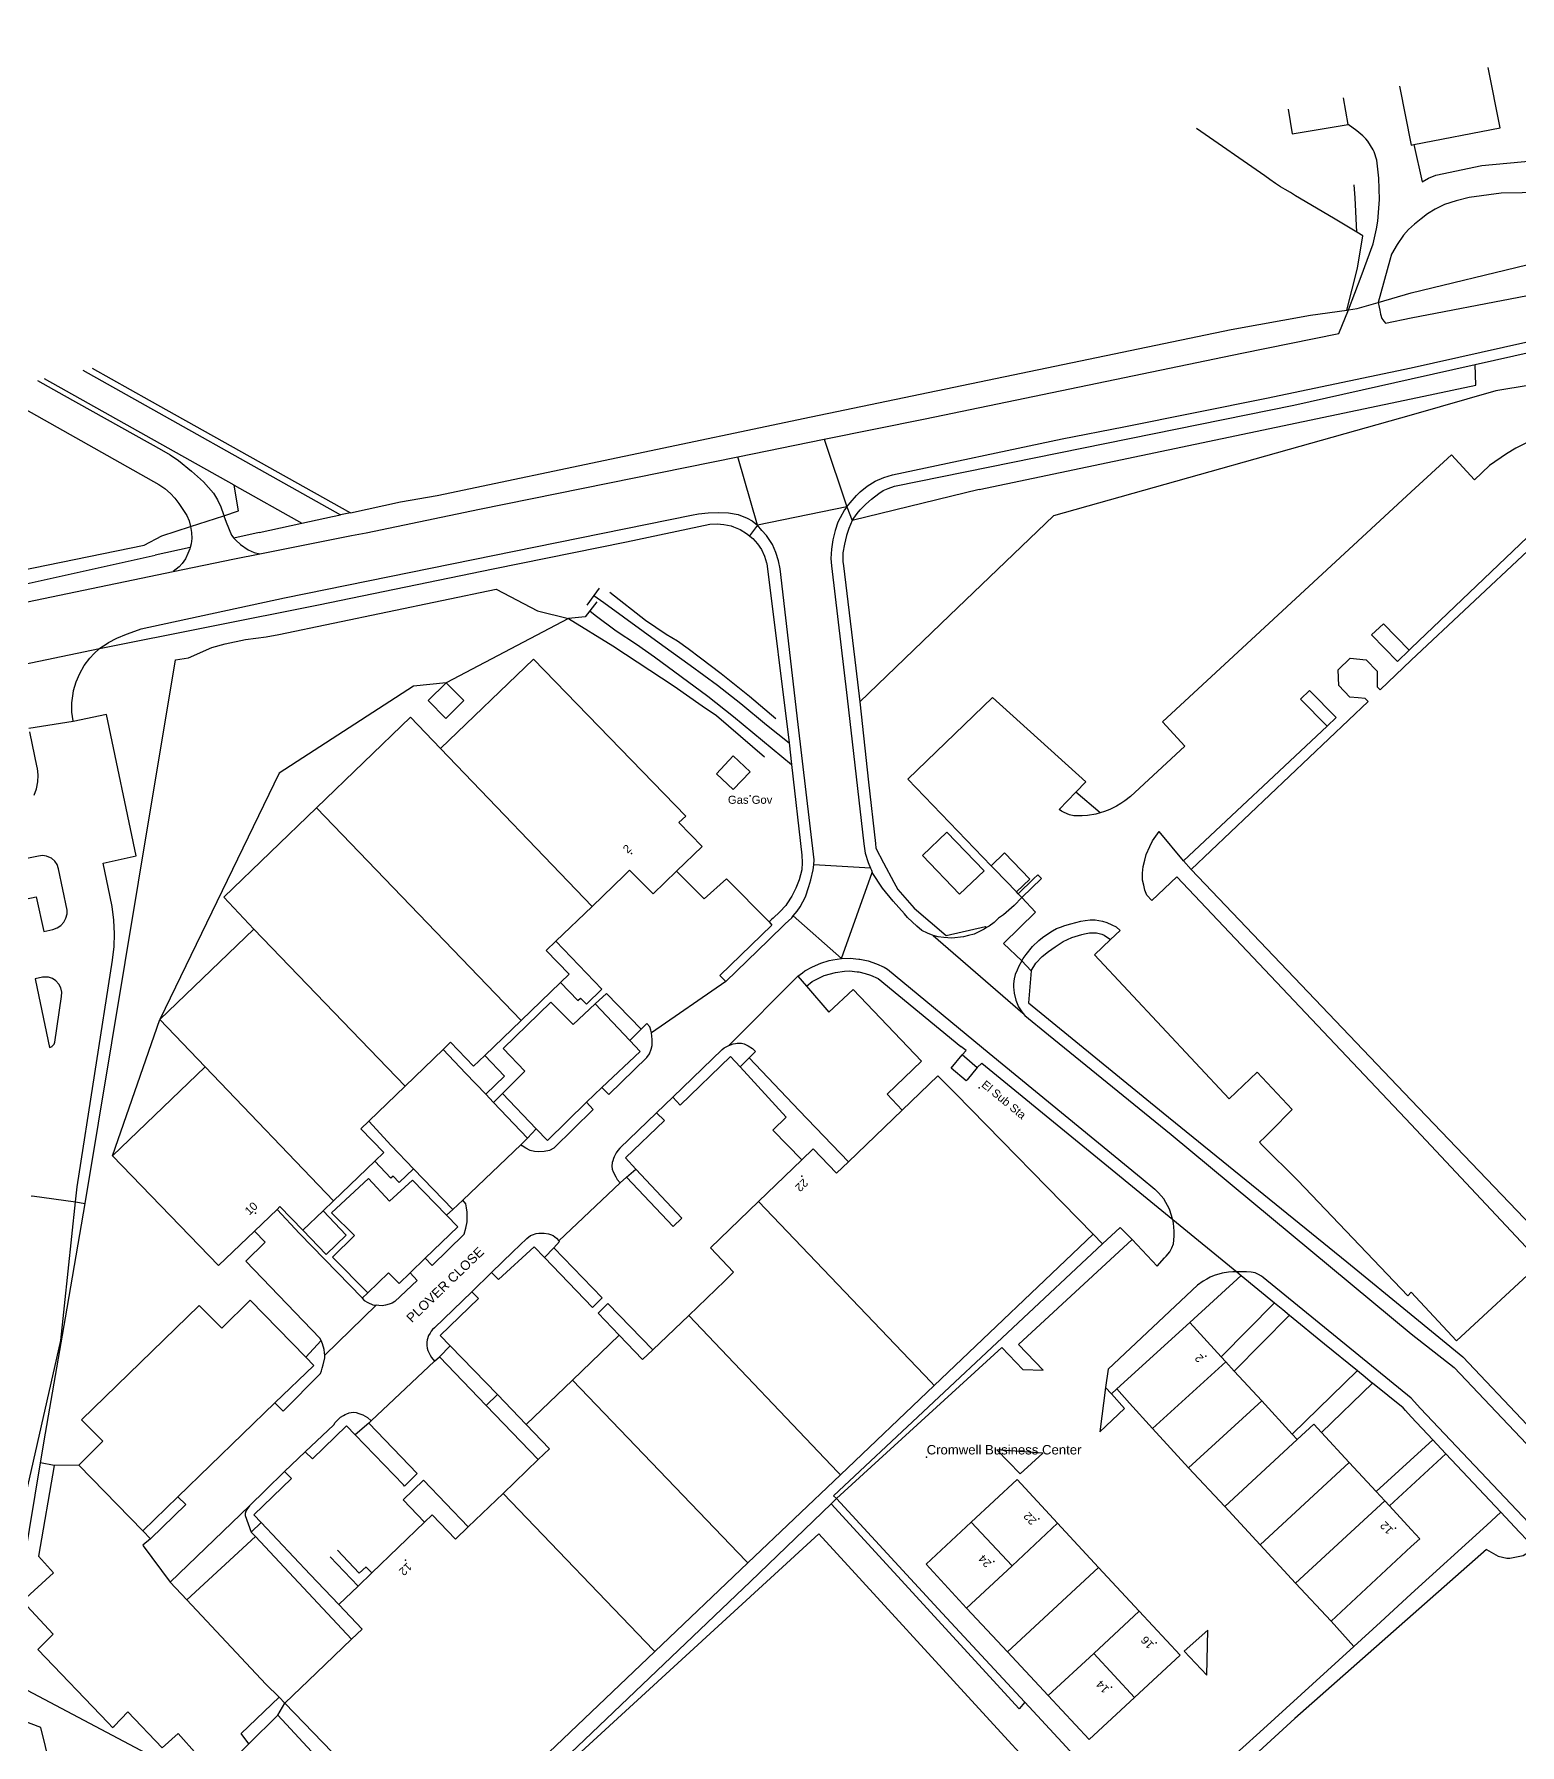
# Model space of a CAD drawing. Header units: millimetres. Extents: x 111502 to 977541, y 8702 to 1044108.
# Drawn here: x 975026.1 to 975233.3, y 478644.9 to 478883.6 of the extents above; entities that cross this region are included whole.
import ezdxf
from ezdxf.enums import TextEntityAlignment as Align

# ---------------------------------------------------------------- set-up
doc = ezdxf.new("R2010")
doc.units = ezdxf.units.MM
doc.header["$LTSCALE"] = 0.25
doc.layers.add('X HVSS Site Background', color=8, linetype='Continuous')
doc.styles.add('85C29BD3-77E0-4928-B775-6F', font='arial.ttf', dxfattribs={"height": 0.2})

# ---------------------------------------------------------------- blocks, each defined once
blk = doc.blocks.new('OS MAP')
at = {"layer": 'X HVSS Site Background'}
for points in [[(489032.87, 243424.98), (489033.45, 243421.7), (489032.11, 243413.67), (489028.61, 243408.92), (489025.74, 243406.12), (489022.12, 243404.07), (489018.39, 243402.91), (489012.55, 243402.82), (489008.09, 243402.2), (489006.25, 243401.73), (489004.63, 243401.2), (489003.33, 243400.58), (489002.27, 243399.91), (489001.36, 243399.24), (489000.44, 243398.49), (488999.63, 243397.73), (488998.91, 243396.92), (488998.03, 243395.63), (488997.25, 243394.3), (488997, 243393.45), (488995.38, 243387.56)], [(489000.34, 243409.57), (489012.4, 243411.9), (489010.71, 243420.34)], [(488998.34, 243417.75), (489000, 243409.5), (489000.34, 243409.57)], [(488982.83, 243414.5), (488983.4, 243411.1), (488991.2, 243412.4)], [(488991.2, 243412.4), (488990.56, 243416.12)], [(488991.22, 243386.52), (488992.99, 243391.18), (488994.68, 243395.73), (488995.16, 243397.8), (488995.33, 243398.87), (488995.58, 243401.9), (488995.48, 243404.9), (488995.18, 243407.42), (488994.81, 243408.58), (488994.68, 243408.84), (488993.92, 243410.07), (488993.67, 243410.38), (488993.24, 243410.82), (488992.42, 243411.51), (488991.2, 243412.4)], [(488992.41, 243397.35), (488989.15, 243399.3), (488983.85, 243402.45), (488983.15, 243402.9), (488982.4, 243403.3), (488981.75, 243403.7), (488981.05, 243404.15), (488980.25, 243404.7), (488979.55, 243405.2), (488970.01, 243411.82)], [(489000.34, 243409.57), (489001.5, 243404.4), (489002.4, 243404.9), (489003.4, 243405.3), (489009.85, 243406.67), (489013.34, 243406.99), (489015.83, 243407.22), (489021.41, 243408.15)], [(488992.41, 243397.35), (488992.15, 243402.17), (488992.01, 243403.97)], [(488991.01, 243386.49), (488992.5, 243392.35), (488993.25, 243396.85), (488992.41, 243397.35)], [(488995.38, 243387.56), (489000, 243388.9), (489016.1, 243392.8), (489038.53, 243397.67)], [(488995.38, 243387.56), (488995.5, 243386.9), (488995.6, 243386.45), (488995.7, 243385.9), (488995.9, 243385.3), (488996.15, 243384.95), (488996.4, 243384.65), (489000, 243385.4), (489030.04, 243391.19), (489065.07, 243397.58)], [(488921.24, 243359.02), (488921.7, 243359.6), (488922.6, 243360.6), (488923.1, 243361.1), (488924.1, 243361.9), (488925.2, 243362.6), (488926.4, 243363.1), (488927.6, 243363.5), (488951.3, 243368.5), (488959.9, 243370.2), (488979.8, 243374.2), (489000, 243378.4), (489029.3, 243385)], [(488852, 243358.2), (488858.95, 243359.7), (488864.1, 243360.6), (488916.25, 243371.6), (488974.85, 243383.75), (488985.95, 243385.75), (488991.01, 243386.49)], [(488918.1, 243368.45), (488932.15, 243371.3), (488976.35, 243380.45), (488989.9, 243383.2), (488991.22, 243386.52)], [(488991.01, 243386.49), (488991.22, 243386.52)], [(488991.22, 243386.52), (488992.45, 243386.7), (488995.38, 243387.56)], [(489008.92, 243378.89), (489028.2, 243383.2), (489060.2, 243387.2), (489065, 243387.6), (489065.8, 243387.6), (489066.2, 243387.4)], [(489078.87, 243351.77), (489050.4, 243381.6), (489011.8, 243375.2), (489000, 243371.8), (488950.1, 243357.75), (488935.55, 243343.85), (488923.05, 243331.8)], [(488922, 243357.1), (488922.7, 243358.1), (488923.1, 243358.6), (488923.9, 243359.4), (488924.7, 243360.1), (488925.7, 243360.9), (488926.3, 243361.3), (488927, 243361.6), (488927.9, 243361.9), (488983.6, 243373.2), (489000, 243376.9), (489008.92, 243378.89)], [(489009, 243376), (489008.92, 243378.89)], [(488808.31, 243376.67), (488812.06, 243374.54), (488825.61, 243366.98), (488826.82, 243366.27), (488827.99, 243365.48), (488829.83, 243363.99), (488831.47, 243362.49), (488832.88, 243360.93), (488833.44, 243360.02), (488833.88, 243359.04), (488834.26, 243357.96), (488834.33, 243357.78)], [(488835.74, 243362.04), (488809.3, 243376.89)], [(488814.67, 243378.1), (488850.6, 243357.9)], [(488815.95, 243378.38), (488823.9, 243373.9), (488852, 243358.2)], [(488801.94, 243375.25), (488825.24, 243362.13), (488826.09, 243361.57), (488826.87, 243360.89), (488827.47, 243360.22), (488828.02, 243359.5), (488829.16, 243357.79), (488829.47, 243357.05), (488829.68, 243356.28), (488829.68, 243356.27)], [(488939.7, 243361.45), (489000, 243374.1), (489009, 243376)], [(489017, 243368.4), (489014.6, 243367.2), (489013.3, 243366.4), (489010.9, 243364.8), (489008.8, 243362.8), (489005.6, 243366.3), (489000, 243361.1), (488965.3, 243329), (488968.4, 243325.6), (488960.8, 243318.6), (488960.05, 243318), (488959.45, 243317.6), (488958.85, 243317.25), (488957.95, 243316.8), (488957.2, 243316.5), (488956.6, 243316.3)], [(488906.02, 243366), (488918.1, 243368.45)], [(488918.1, 243368.45), (488921.24, 243359.02)], [(488839.33, 243352.45), (488852.15, 243355), (488854.2, 243355.4), (488870, 243358.7), (488906.02, 243366)], [(488908.8, 243356.45), (488906.02, 243366)], [(488834.33, 243357.78), (488836.39, 243358.45), (488835.74, 243362.04)], [(488835.74, 243362.04), (488845.21, 243356.72)], [(488999.7, 243339.01), (489000, 243339.3), (489016.2, 243354.8), (489023.5, 243361.3), (489024.38, 243362.08), (489035.07, 243350.64)], [(488939.7, 243361.45), (488922, 243357.1)], [(488969.3, 243308.4), (488993.97, 243331.87), (488993.57, 243332.29), (488992.58, 243332.38), (488991.44, 243332.47), (488989.91, 243334.08), (488989.78, 243336.28), (488991.46, 243337.88), (488993.72, 243337.69), (488995.23, 243336.1), (488995.24, 243334.78), (488995.24, 243333.9), (488995.66, 243333.47), (489000, 243337.6), (489024.4, 243360.5), (489032.31, 243352.11), (489037.07, 243347.05)], [(488816.98, 243339.23), (488817.17, 243339.39), (488817.9, 243339.87), (488818.24, 243340.1), (488819.38, 243340.67), (488820.73, 243341.24), (488821.89, 243341.66), (488822.79, 243342.01), (488842.8, 243346.3), (488877.8, 243353.45), (488899.55, 243357.85), (488900.55, 243358.05), (488901.9, 243358.2), (488903.3, 243358.25), (488904.75, 243358.2), (488906.1, 243357.95), (488907.35, 243357.45), (488908.05, 243357.05), (488908.8, 243356.45)], [(488829.68, 243356.27), (488834.33, 243357.78)], [(488834.33, 243357.78), (488834.65, 243356.89), (488835.4, 243355.07), (488835.73, 243354.66)], [(488845.21, 243356.72), (488849.5, 243357.65), (488850.6, 243357.9)], [(488852, 243358.2), (488850.6, 243357.9)], [(488921.24, 243359.02), (488908.8, 243356.45)], [(488921.24, 243359.02), (488920.9, 243358.6), (488920.3, 243357.5), (488920, 243356.9), (488919.6, 243355.7), (488919.3, 243354.4), (488919.1, 243353.1), (488919, 243351.8), (488919.1, 243350.8), (488921.3, 243332.3), (488923.6, 243312), (488923.8, 243310.7), (488924.2, 243309.4), (488924.56, 243308.61)], [(488921.24, 243359.02), (488922, 243357.1)], [(488772.43, 243346.77), (488775.03, 243343.82), (488823.19, 243353.66), (488825.66, 243354.96), (488829.68, 243356.27)], [(488816.98, 243339.23), (488847.55, 243345.35), (488871.9, 243350.35), (488890.5, 243354.15), (488902.15, 243356.6), (488903.15, 243356.65), (488904.1, 243356.55), (488905.1, 243356.35), (488905.45, 243356.25), (488906.35, 243355.85), (488907.25, 243355.3), (488907.65, 243354.98)], [(488829.68, 243356.27), (488829.83, 243355.45), (488829.86, 243354.61), (488829.76, 243353.88), (488829.61, 243353.33)], [(488839.27, 243355.43), (488835.73, 243354.66)], [(488839.27, 243355.43), (488845.21, 243356.72)], [(488908.8, 243356.45), (488907.65, 243354.98)], [(488907.65, 243354.98), (488907.95, 243354.75), (488908.15, 243354.6), (488908.8, 243353.85), (488909.35, 243353.05), (488909.75, 243352.15), (488910.05, 243351.2), (488910.1, 243351.1), (488913.19, 243326.06)], [(488916.63, 243309.05), (488916.7, 243309.75), (488914.45, 243328.65), (488911.95, 243350.35), (488911.7, 243351.5), (488911.35, 243352.65), (488910.85, 243353.75), (488910.2, 243354.75), (488910.05, 243355), (488909.4, 243355.7), (488908.8, 243356.45)], [(488922, 243357.1), (488921.5, 243356), (488921.2, 243355), (488920.9, 243353.8), (488920.7, 243352.6), (488920.7, 243351.4), (488920.8, 243350.8), (488922.5, 243336.5), (488923.05, 243331.8)], [(488829.61, 243353.33), (488824.73, 243352.27)], [(488829.61, 243353.33), (488829.57, 243353.17), (488829.31, 243352.49), (488828.97, 243351.77), (488828.53, 243351.11), (488828.09, 243350.63), (488827.24, 243349.98)], [(488827.24, 243349.98), (488835.8, 243351.75), (488839.33, 243352.45)], [(488835.73, 243354.66), (488835.98, 243354.36), (488836.67, 243353.75), (488837.72, 243353.02), (488838.55, 243352.67), (488839.33, 243352.45)], [(488773.7, 243341.35), (488794.6, 243345.6), (488800, 243346.8), (488824.73, 243352.27)], [(488777.4, 243339.7), (488795.5, 243343.4), (488827.24, 243349.98)], [(488886.7, 243347.65), (488885.95, 243346.65)], [(488814.97, 243261.81), (488822.41, 243306.62), (488827.57, 243337.69), (488829.41, 243337.96), (488832.65, 243339.4), (488834.5, 243339.9), (488837.35, 243340.5), (488840.25, 243340.9), (488842, 243341.2), (488872.3, 243347.55), (488878.1, 243344.5), (488882.4, 243343.45)], [(488885.95, 243346.65), (488884.95, 243345.3)], [(488886.35, 243345.75), (488885.4, 243344.5)], [(488885.95, 243346.65), (488887.35, 243345.65), (488895.55, 243339.65), (488899.4, 243336.9), (488903.2, 243334.15), (488906.45, 243331.55), (488910.05, 243328.6), (488913.19, 243326.06)], [(488888.2, 243347.1), (488893.15, 243343.2), (488896.05, 243341.25), (488897.6, 243340.3), (488899.1, 243339.25), (488900.85, 243337.95), (488903.7, 243335.75), (488904.85, 243334.85), (488907.65, 243332.6), (488911.35, 243329.5)], [(488882.4, 243343.45), (488865.33, 243334.47)], [(488884.75, 243343.65), (488882.4, 243343.45)], [(488882.4, 243343.45), (488888.6, 243339.6), (488897.15, 243334), (488901.05, 243331.25), (488903.05, 243329.9), (488909.75, 243324.15)], [(488885.4, 243344.5), (488884.75, 243343.65)], [(488885.4, 243344.5), (488886.15, 243343.9), (488889.05, 243341.7), (488891.9, 243339.85), (488894.4, 243338.1), (488898.15, 243335.35), (488901.85, 243332.6), (488905.45, 243329.75), (488913.53, 243323.07)], [(488999.7, 243339.01), (488998.08, 243337.43), (488994.45, 243341.17), (488996.11, 243342.7), (488999.7, 243339.01)], [(488800, 243335.69), (488816.98, 243339.23)], [(488813.29, 243329.07), (488813.28, 243329.15), (488813.13, 243330.36), (488813.13, 243331.67), (488813.28, 243332.96), (488813.36, 243333.37), (488813.72, 243334.6), (488814.22, 243335.78), (488814.85, 243336.89), (488815.62, 243337.92), (488816.21, 243338.55), (488816.98, 243339.23)], [(488864.54, 243325.29), (488877.55, 243337.75), (488898.8, 243315.85), (488897.8, 243314.95), (488901.05, 243311.6), (488897.48, 243308.17)], [(488865.33, 243334.47), (488860.79, 243333.97), (488842.02, 243321.83), (488825.4, 243287.45)], [(488865.33, 243334.47), (488867.8, 243331.98), (488865.31, 243329.49), (488862.83, 243331.97), (488865.33, 243334.47)], [(488988.26, 243328.43), (488989.5, 243329.6), (488985.8, 243333.4), (488984.52, 243332.2), (488988.26, 243328.43)], [(488923.05, 243331.8), (488924.25, 243320.6), (488925.25, 243312.05), (488925.3, 243311.4), (488926.35, 243309.35), (488927.8, 243306.65), (488928.35, 243305.6), (488930.65, 243303), (488935.1, 243299.2), (488940.6, 243300.45), (488940.75, 243300.3)], [(488953.19, 243319.2), (488954.6, 243320.65), (488941.55, 243332.4), (488929.75, 243321), (488941.4, 243308.92)], [(488813.29, 243329.07), (488807.11, 243328.09)], [(488813.64, 243262), (488813.86, 243264.1), (488818.78, 243295.77), (488819, 243297.68), (488819.06, 243299.43), (488818.98, 243301.35), (488818.74, 243303.25), (488818.47, 243304.59), (488817.47, 243309.3), (488822.1, 243310.32), (488817.93, 243330.03), (488813.29, 243329.07)], [(488847.24, 243317.02), (488860.35, 243329.65), (488864.54, 243325.29)], [(488807.85, 243318.76), (488808.19, 243319.67), (488808.39, 243320.62), (488808.44, 243321.59), (488808.32, 243322.56), (488808.3, 243322.66), (488807.25, 243327.62)], [(488988.26, 243328.43), (488968.2, 243309.6)], [(488864.54, 243325.29), (488885.7, 243303.25)], [(488905.4, 243319.55), (488903.05, 243321.75), (488905.4, 243324.25), (488907.75, 243322.05), (488905.4, 243319.55)], [(488913.19, 243326.06), (488913.53, 243323.07)], [(488913.53, 243323.07), (488914.95, 243310.4), (488915, 243309.4), (488914.95, 243308.35), (488914.6, 243306.95), (488914.15, 243305.8), (488913.55, 243304.7), (488912.85, 243303.6), (488912.75, 243303.4), (488911.9, 243302.5), (488910.95, 243301.6), (488910.8, 243301.45), (488910.4, 243301.1)], [(488956.6, 243316.3), (488956, 243316.15), (488954.8, 243315.95), (488954.1, 243315.9), (488952.9, 243315.9), (488952.3, 243316.05), (488951.55, 243316.35), (488951.2, 243316.55), (488950.85, 243316.8), (488953.19, 243319.2)], [(488956.6, 243316.3), (488953.19, 243319.2)], [(488838.5, 243300.1), (488834.3, 243304.55), (488847.24, 243317.02)], [(488847.24, 243317.02), (488875.8, 243287.35)], [(488795.76, 243301.98), (488808.13, 243304.61), (488809.21, 243299.74), (488810.46, 243300.04), (488811.06, 243300.26), (488811.59, 243300.61), (488811.98, 243301.04), (488812.28, 243301.6), (488812.44, 243302.21), (488812.45, 243302.74), (488811.27, 243308.51), (488811.06, 243309.08), (488810.72, 243309.58), (488810.26, 243309.98), (488810.16, 243310.04), (488809.6, 243310.27), (488809, 243310.34), (488808.47, 243310.28), (488805.5, 243309.65)], [(488936.95, 243304.95), (488931.8, 243310.35), (488935.2, 243313.6), (488940.4, 243308.2), (488936.95, 243304.95)], [(489018.08, 243253.52), (489000, 243272.8), (488967.3, 243307.4), (488963.8, 243304.1), (488963.1, 243304.8), (488962.8, 243305.5), (488962.7, 243306.2), (488962.5, 243306.9), (488962.5, 243307.9), (488962.6, 243308.8), (488962.8, 243309.7), (488963, 243310.5), (488963.5, 243311.6), (488963.9, 243312.4), (488964.8, 243313.7)], [(488968.2, 243309.6), (488964.8, 243313.7)], [(488941.4, 243308.92), (488943.25, 243310.71), (488946.77, 243307.06), (488944.92, 243305.27)], [(488968.2, 243309.6), (488969.3, 243308.4)], [(488897.48, 243308.17), (488894.2, 243305), (488890.9, 243308.3), (488890.17, 243307.58), (488885.7, 243303.25)], [(488910.4, 243301.1), (488904.45, 243307.1), (488901.35, 243304.3), (488898.22, 243307.43), (488897.48, 243308.17)], [(488913.77, 243301.92), (488914.3, 243302.6), (488914.75, 243303.2), (488915.5, 243304.6), (488915.95, 243306.05), (488916.2, 243306.95), (488916.55, 243308.35), (488916.63, 243309.05)], [(488924.56, 243308.61), (488916.63, 243309.05)], [(488920.5, 243296), (488924.8, 243308)], [(488924.56, 243308.61), (488924.7, 243308.3), (488924.8, 243308)], [(488933.3, 243299.2), (488932.5, 243299.5), (488931.7, 243299.9), (488931, 243300.5), (488929.7, 243301.7), (488929.3, 243302.2), (488927.7, 243304), (488926.2, 243305.8), (488924.8, 243308)], [(488944.92, 243305.27), (488941.9, 243308.4), (488941.4, 243308.92)], [(488945.15, 243305.02), (488947.31, 243307.11), (488947.9, 243307.68), (488948.42, 243307.14), (488945.68, 243304.49), (488945.67, 243304.49)], [(489020, 243255.3), (489000, 243276.2), (488969.3, 243308.4)], [(488945.15, 243305.02), (488944.92, 243305.27)], [(488945.15, 243305.02), (488945.67, 243304.49)], [(488885.7, 243303.25), (488880.65, 243298.4)], [(488945.67, 243304.49), (488945.67, 243304.48), (488945.66, 243304.48), (488944.6, 243303.4), (488943.1, 243302.1), (488942.4, 243301.6), (488941.8, 243301), (488941.1, 243300.5), (488940.75, 243300.3)], [(488945.67, 243304.49), (488947.58, 243302.47), (488943.08, 243298.08), (488945.65, 243295.64)], [(488825.4, 243287.45), (488838.5, 243300.1)], [(488838.5, 243300.1), (488859.6, 243278.15)], [(488910.4, 243301.1), (488910.8, 243300.65), (488903.52, 243293.62), (488904.35, 243292.75)], [(488910.3, 243298.52), (488912.65, 243300.8), (488913.55, 243301.65), (488913.77, 243301.92)], [(488920.5, 243296), (488913.77, 243301.92)], [(488940.75, 243300.3), (488940.4, 243300.1), (488939, 243299.4), (488938.2, 243299.2), (488937.5, 243299), (488935.9, 243298.8), (488934.8, 243298.9), (488934, 243299), (488933.3, 243299.2)], [(488945.65, 243295.64), (488945.85, 243296), (488946.25, 243296.55), (488947.15, 243297.65), (488948.05, 243298.5), (488948.55, 243298.9), (488949, 243299.25), (488949.95, 243299.85), (488950.5, 243300.15), (488951.05, 243300.35), (488951.65, 243300.6), (488952.5, 243300.8), (488953.9, 243301.2), (488954.5, 243301.3), (488955.2, 243301.4), (488955.9, 243301.4), (488956.9, 243301.2), (488957.5, 243301), (488958.2, 243300.7), (488958.8, 243300.4), (488959.4, 243299.9), (488958.05, 243298.62)], [(488880.65, 243298.4), (488879.3, 243297.1), (488882.5, 243293.8), (488881.29, 243292.63)], [(488881.29, 243292.63), (488883.72, 243290.11), (488884.08, 243290.46), (488884.9, 243289.61), (488887.08, 243291.72), (488883.85, 243295.05), (488880.65, 243298.4)], [(488904.35, 243292.75), (488910.3, 243298.52)], [(488933.3, 243299.2), (488945.8, 243288.35)], [(488946.94, 243294.27), (488947.61, 243295.33), (488948.49, 243296.25), (488949.38, 243296.98), (488950.31, 243297.63), (488950.73, 243297.9), (488951.44, 243298.34), (488952.64, 243298.92), (488954.04, 243299.34), (488954.41, 243299.42), (488955.11, 243299.55), (488956.07, 243299.55), (488956.8, 243299.4), (488957.14, 243299.24), (488958.05, 243298.62)], [(489018.08, 243253.52), (489006.3, 243242.6), (489000, 243249.4), (488999.52, 243248.9), (488984.16, 243264.99), (488979.2, 243269.95), (488978.83, 243270.33), (488979.6, 243271.1), (488980.45, 243271.95), (488983.4, 243274.9), (488978.5, 243280.1), (488974.6, 243276.4), (488955.8, 243296.5), (488958.05, 243298.62)], [(488915.06, 243293.99), (488915.4, 243294.25), (488916.45, 243294.8), (488917.6, 243295.35), (488918.8, 243295.7), (488919.3, 243295.8), (488920.5, 243296)], [(488920.5, 243296), (488921.7, 243296.05), (488922.9, 243295.9), (488923.05, 243295.9), (488924.2, 243295.65), (488925.4, 243295.25), (488926.45, 243294.75), (488926.9, 243294.5), (488941.1, 243282.75), (488962.3, 243265.35), (488964.2, 243263.8)], [(488945.65, 243295.64), (488945.25, 243294.9), (488945, 243294.35), (488944.75, 243293.75), (488944.6, 243293.15), (488944.5, 243292.45), (488944.5, 243292), (488944.55, 243291.6), (488944.6, 243291.15), (488944.8, 243290.15), (488945.2, 243289.25), (488945.55, 243288.7), (488945.8, 243288.35)], [(488945.65, 243295.64), (488946.94, 243294.27)], [(488810, 243283.56), (488810.35, 243283.71), (488810.39, 243283.74), (488810.65, 243284.02), (488810.76, 243284.32), (488811.67, 243290.7), (488811.7, 243291.3), (488811.56, 243291.88), (488811.29, 243292.42), (488810.9, 243292.87), (488810.42, 243293.18), (488809.85, 243293.37), (488809.25, 243293.4), (488809.03, 243293.37), (488808.01, 243293.16), (488808.05, 243292.89), (488810, 243283.56)], [(488904.35, 243292.75), (488894, 243285.6)], [(488914.4, 243293.5), (488904.8, 243283.85)], [(488914.4, 243293.5), (488915.06, 243293.99)], [(488914.4, 243293.5), (488915.61, 243292.11)], [(488915.61, 243292.11), (488916.4, 243292.75), (488918.1, 243293.6), (488919.65, 243294.05), (488920.9, 243294.2), (488921.6, 243294.25), (488922.7, 243294.1), (488922.9, 243294.1), (488923.8, 243293.9), (488924.55, 243293.65), (488925.6, 243293.2), (488937.17, 243283.72)], [(488946.94, 243294.27), (488946.59, 243289.8), (488965.4, 243274.45), (488991, 243253.65), (489000, 243246.3), (489007.2, 243240.4), (489052.09, 243192.92), (489106.1, 243128.03)], [(488881.29, 243292.63), (488875.8, 243287.35)], [(488892.55, 243286.1), (488887.7, 243291.1), (488886.15, 243289.65)], [(488915.61, 243292.11), (488918.75, 243288.5), (488922.15, 243291.65), (488931.65, 243281.65), (488926.85, 243277.05), (488928.98, 243274.82)], [(488886.15, 243289.65), (488883.05, 243286.75), (488879.95, 243289.9), (488873.3, 243283.4), (488876.3, 243280.25), (488873.2, 243277.15)], [(488890.99, 243284.54), (488886.15, 243289.65)], [(488945.8, 243288.35), (488946.1, 243288.05), (488949.4, 243285.35), (488966.5, 243271.4), (489000, 243243.6), (489006, 243238.9), (489050.49, 243191.92), (489059.92, 243180.61), (489068.66, 243170.13), (489104.69, 243126.92)], [(488818.8, 243268.45), (488825.4, 243287.45)], [(488831.7, 243280.85), (488825.4, 243287.45)], [(488875.8, 243287.35), (488870.72, 243282.46)], [(488887.07, 243277.98), (488888.05, 243277), (488893.35, 243282.15), (488893.7, 243282.7), (488893.95, 243283.35), (488894.1, 243283.85), (488894.1, 243284.7), (488894, 243285.6)], [(488892.55, 243286.1), (488890.99, 243284.54)], [(488894, 243285.6), (488893.9, 243286), (488893.75, 243286.45), (488893.35, 243286.9), (488892.55, 243286.1)], [(488864.91, 243283.29), (488859.6, 243278.15)], [(488870.72, 243282.46), (488869.15, 243280.95), (488865.95, 243284.3), (488864.91, 243283.29)], [(488870.86, 243277.05), (488868.05, 243280), (488864.91, 243283.29)], [(488887.07, 243277.98), (488892.43, 243283.02), (488890.99, 243284.54)], [(488896.95, 243276.65), (488903.85, 243283.3)], [(488903.85, 243283.3), (488904.15, 243283.5), (488904.5, 243283.7), (488904.8, 243283.85)], [(488904.8, 243283.85), (488905.4, 243284.05), (488905.7, 243284.1), (488905.95, 243284.15), (488906.55, 243284.15), (488906.9, 243284.05), (488907.5, 243283.8), (488908.1, 243283.4), (488908.5, 243283), (488907.6, 243282.1)], [(488937.35, 243282.55), (488937.89, 243283.14), (488937.17, 243283.72)], [(488818.8, 243268.45), (488831.7, 243280.85)], [(488831.7, 243280.85), (488849.61, 243262.14)], [(488870.86, 243277.05), (488873.49, 243279.55), (488870.72, 243282.46)], [(488906.34, 243280.84), (488905, 243282.3), (488898, 243275.5), (488896.95, 243276.65)], [(488907.6, 243282.1), (488906.34, 243280.84)], [(488914.95, 243267.86), (488910.92, 243272.03), (488912.8, 243273.85), (488906.34, 243280.84)], [(488907.6, 243282.1), (488914.61, 243274.78)], [(488939.45, 243280.75), (488938.05, 243279.07), (488937.9, 243278.9), (488935.8, 243280.7), (488937.35, 243282.55)], [(488937.35, 243282.55), (488937.37, 243282.53), (488937.64, 243282.3), (488939.45, 243280.75)], [(488939.45, 243280.75), (488940.06, 243281.36), (488966.71, 243259.54)], [(488928.98, 243274.82), (488933.95, 243279.6), (488936.4, 243277.15), (488955.6, 243257.5)], [(488859.6, 243278.15), (488854.54, 243273.26)], [(488871.95, 243275.9), (488870.86, 243277.05)], [(488873.2, 243277.15), (488871.95, 243275.9)], [(488873.2, 243277.15), (488877.92, 243272.21)], [(488884.9, 243275.95), (488887.07, 243277.98)], [(488894.7, 243274.45), (488896.95, 243276.65)], [(488876.68, 243270.92), (488871.95, 243275.9)], [(488884.9, 243275.95), (488885.85, 243274.9), (488880.35, 243269.5), (488879.75, 243269.2), (488879, 243269.05), (488878.25, 243269), (488877.65, 243269.05), (488877.05, 243269.2), (488876.45, 243269.5), (488875.95, 243269.85), (488875.8, 243270)], [(488877.92, 243272.21), (488879.48, 243270.58), (488884.9, 243275.95)], [(488889.55, 243269.5), (488894.7, 243274.45)], [(488891.8, 243266.6), (488890.35, 243268.15), (488895.8, 243273.35), (488894.7, 243274.45)], [(488914.61, 243274.78), (488921.48, 243267.62)], [(488921.48, 243267.62), (488928.98, 243274.82)], [(488854.54, 243273.26), (488853.45, 243272.2), (488856.65, 243268.9), (488855.41, 243267.71)], [(488860.8, 243266.63), (488857.65, 243269.9), (488854.54, 243273.26)], [(488876.68, 243270.92), (488877.92, 243272.21)], [(488875.8, 243270), (488867.65, 243262.25)], [(488875.8, 243270), (488876.68, 243270.92)], [(488889.55, 243269.5), (488889.3, 243269.2), (488889.05, 243268.85), (488888.8, 243268.3), (488888.7, 243268.05), (488888.6, 243267.75), (488888.5, 243267.5), (488888.45, 243267), (488888.5, 243266.6), (488888.65, 243266.2), (488889, 243265.5), (488889.2, 243265.15), (488889.6, 243264.65)], [(488914.95, 243267.86), (488916.55, 243269.4), (488919.8, 243266), (488921.48, 243267.62)], [(488838.6, 243257.95), (488833.6, 243253.15), (488818.8, 243268.45)], [(488855.41, 243267.71), (488849.61, 243262.14)], [(488860.8, 243266.63), (488858.78, 243264.73), (488857.94, 243265.62), (488857.64, 243265.34), (488855.41, 243267.71)], [(488866.25, 243260.95), (488860.8, 243266.63)], [(488890.5, 243265.45), (488891.8, 243266.6)], [(488890.5, 243265.45), (488897.01, 243258.58), (488898.2, 243259.75), (488891.8, 243266.6)], [(488908.93, 243262.07), (488914.95, 243267.86)], [(488865.39, 243260.15), (488860.65, 243265.05), (488857.45, 243262.1), (488854.5, 243265.3), (488849.35, 243260.5), (488852.55, 243257.3), (488849.5, 243254.3), (488854.4, 243249.3)], [(488889.6, 243264.65), (488881.08, 243256.58)], [(488889.6, 243264.65), (488890.5, 243265.45)], [(488788.6, 243127.9), (488810.2, 243145.41), (488817.86, 243151.73), (488808.8, 243188.65), (488802.59, 243191), (488802.04, 243191.32), (488801.77, 243191.57), (488801.52, 243191.86), (488801.26, 243192.15), (488801.09, 243192.37), (488801.02, 243192.49), (488800.85, 243192.85), (488800.82, 243192.96), (488800.78, 243193.24), (488800.76, 243193.81), (488800.81, 243194.51), (488801.03, 243195.87), (488801.16, 243196.96), (488801.37, 243197.85), (488801.58, 243198.73), (488801.77, 243199.52), (488811.58, 243242.68), (488813.64, 243262)], [(488807.49, 243262.83), (488807.6, 243262.85), (488813.64, 243262)], [(488808.75, 243225.59), (488809.43, 243229.74), (488812.21, 243245.82), (488814.97, 243261.81)], [(488813.64, 243262), (488814.97, 243261.81)], [(488849.61, 243262.14), (488848.17, 243260.76)], [(488862.4, 243254.15), (488863.4, 243253.15), (488867.85, 243257.5), (488868.1, 243258.35), (488868.25, 243259.25), (488868.25, 243260.6), (488868.2, 243261.2), (488868.1, 243261.75), (488867.65, 243262.25)], [(488867.65, 243262.25), (488866.25, 243260.95)], [(488899.18, 243246.17), (488904.2, 243251), (488905.45, 243252.2), (488902.2, 243255.6), (488908.93, 243262.07)], [(488908.93, 243262.07), (488933, 243236.85), (488933.45, 243236.4)], [(488966.71, 243259.54), (488966.7, 243259.6), (488966.55, 243260.1), (488966.25, 243261), (488966, 243261.5), (488965.75, 243261.95), (488965.45, 243262.45), (488965.1, 243262.85), (488964.75, 243263.3), (488964.2, 243263.8)], [(488841.74, 243260.96), (488838.6, 243257.95)], [(488845.35, 243258.05), (488842.15, 243261.35), (488841.74, 243260.96)], [(488841.74, 243260.96), (488844.9, 243257.6), (488853.6, 243248.6), (488853.63, 243248.56)], [(488848.17, 243260.76), (488845.35, 243258.05)], [(488845.35, 243258.05), (488848.59, 243254.67), (488851.41, 243257.38), (488848.17, 243260.76)], [(488862.4, 243254.15), (488866.95, 243258.55), (488865.39, 243260.15)], [(488866.25, 243260.95), (488865.39, 243260.15)], [(488964.55, 243253.05), (488965.55, 243254.2), (488965.8, 243254.45), (488966.3, 243255.05), (488966.6, 243255.6), (488966.8, 243256.15), (488966.9, 243257.25), (488966.9, 243257.95), (488966.8, 243259.05), (488966.71, 243259.54)], [(488966.71, 243259.54), (488975.65, 243252.25)], [(488847.9, 243242.65), (488847.7, 243243), (488837.4, 243253.75), (488840.1, 243256.4), (488838.6, 243257.95)], [(488876.6, 243256.9), (488877.1, 243257.3), (488877.4, 243257.4), (488877.9, 243257.6), (488878.25, 243257.65), (488879, 243257.65), (488879.6, 243257.55), (488879.9, 243257.45), (488880.25, 243257.3), (488880.5, 243257.15), (488880.75, 243256.95), (488881.08, 243256.58)], [(488955.6, 243257.5), (488933.45, 243236.4)], [(488955.6, 243257.5), (488956.92, 243256.15)], [(488956.92, 243256.15), (488959.38, 243258.45), (488961.05, 243256.75)], [(488871.65, 243252.15), (488874.65, 243255.05), (488876.6, 243256.9)], [(488879.05, 243254.24), (488877.6, 243255.75), (488872.65, 243251.2), (488871.65, 243252.15)], [(488880.35, 243255.6), (488879.05, 243254.24)], [(488880.35, 243255.6), (488887.12, 243248.64), (488885.77, 243247.27), (488879.05, 243254.24)], [(488881.08, 243256.58), (488881.15, 243256.5), (488880.35, 243255.6)], [(488919.8, 243220.6), (488919.39, 243221.01), (488956.92, 243256.15)], [(488919.8, 243220.6), (488942.85, 243241.7), (488945.8, 243238.6), (488948.65, 243238.55), (488945.2, 243242.1), (488961.05, 243256.75)], [(488961.05, 243256.75), (488964.55, 243253.05)], [(488860.3, 243252.1), (488862.4, 243254.15)], [(488868.9, 243249.45), (488871.65, 243252.15)], [(488975.65, 243252.25), (488975.1, 243252.25), (488974.5, 243252.2), (488973.6, 243252.05), (488972.5, 243251.75), (488971.95, 243251.5), (488971.45, 243251.25), (488970.95, 243250.95), (488970.15, 243250.4), (488957.7, 243238.65), (488957.35, 243236.1)], [(488975.65, 243252.25), (488976.27, 243251.74)], [(488979.35, 243251.45), (488979.1, 243251.65), (488978.7, 243251.9), (488978.2, 243252.1), (488977.65, 243252.2), (488977, 243252.25), (488975.65, 243252.25)], [(488854.4, 243249.3), (488857.3, 243252.1), (488858.8, 243250.6), (488860.3, 243252.1)], [(488860.3, 243252.1), (488861.3, 243251.05), (488858.2, 243248.1), (488857.8, 243247.9), (488857.4, 243247.75), (488856.9, 243247.6), (488856.4, 243247.5), (488855.95, 243247.55), (488855.58, 243247.58)], [(488969.1, 243245.2), (488976.27, 243251.74)], [(488976.27, 243251.74), (488980.93, 243247.93)], [(489051.69, 243173.72), (489051.79, 243174.72), (489051.69, 243175.62), (489051.49, 243176.72), (489051.39, 243177.32), (489051.19, 243178.02), (489050.99, 243178.62), (489050.49, 243180.02), (489050.09, 243180.92), (489049.59, 243181.82), (489048.49, 243183.02), (489045.59, 243186.52), (489030.85, 243201.83), (489016.4, 243217.2), (489001.3, 243233.2), (489000, 243234.6), (488979.35, 243251.45)], [(488845.76, 243240.32), (488838, 243248.3), (488834.05, 243244.4), (488830.9, 243247.55), (488814.45, 243231.6), (488817.45, 243228.6), (488814.1, 243225.25)], [(488848.4, 243240.63), (488855.58, 243247.58)], [(488854.4, 243249.3), (488853.63, 243248.56)], [(488853.63, 243248.56), (488853.9, 243248.25), (488854.4, 243247.95), (488855.1, 243247.65), (488855.35, 243247.6), (488855.58, 243247.58)], [(488863.7, 243244.45), (488868.9, 243249.45)], [(488868.9, 243249.45), (488869.85, 243248.55), (488864.5, 243243.35), (488865.89, 243241.92)], [(488889.5, 243243.4), (488886.53, 243246.48), (488887.91, 243247.82), (488894.18, 243241.37)], [(488980.93, 243247.93), (488973.47, 243240.39)], [(488980.93, 243247.93), (488982.08, 243246.98), (488983.02, 243246.21)], [(488894.18, 243241.37), (488899.18, 243246.17)], [(488899.18, 243246.17), (488920, 243224.3), (488920.36, 243223.94)], [(488958.9, 243235.9), (488969.1, 243245.2)], [(488969.1, 243245.2), (488973.47, 243240.39)], [(488983.02, 243246.21), (488975.3, 243238.4)], [(488983.02, 243246.21), (488987.89, 243242.22), (488992.48, 243238.46)], [(488847.9, 243242.65), (488845.76, 243240.32)], [(488848.4, 243240.63), (488848.35, 243240.95), (488848.3, 243241.4), (488848.1, 243242.2), (488847.9, 243242.65)], [(488863.7, 243244.45), (488863.45, 243244.2), (488863.25, 243243.95), (488863.1, 243243.7), (488862.9, 243243.35), (488862.7, 243242.75), (488862.65, 243242.45), (488862.65, 243241.95), (488862.7, 243241.6), (488862.8, 243241.25), (488863.1, 243240.6), (488863.3, 243240.3), (488863.7, 243239.8)], [(488882.96, 243237.14), (488889.5, 243243.4)], [(488889.5, 243243.4), (488892.75, 243240), (488894.18, 243241.37)], [(488841.45, 243233.95), (488842.6, 243232.8), (488847.8, 243238.05), (488847.95, 243238.45), (488848.05, 243238.8), (488848.2, 243239.25), (488848.4, 243240.25), (488848.4, 243240.63)], [(488841.45, 243233.95), (488846.87, 243239.18), (488845.76, 243240.32)], [(488863.7, 243239.8), (488864.4, 243240.4)], [(488864.4, 243240.4), (488865.89, 243241.92)], [(488864.4, 243240.4), (488870.93, 243233.61)], [(488865.89, 243241.92), (488872.5, 243235.15)], [(488973.47, 243240.39), (488974.1, 243239.7)], [(488863.7, 243239.8), (488854.9, 243231.45)], [(488963.9, 243230.4), (488974.1, 243239.7)], [(488974.1, 243239.7), (488975.3, 243238.4)], [(488975.3, 243238.4), (488979.15, 243234.25)], [(488992.48, 243238.46), (488983.36, 243229.61)], [(488992.48, 243238.46), (488993.54, 243237.59), (488994.59, 243236.73)], [(488876.5, 243230.95), (488882.96, 243237.14)], [(488882.96, 243237.14), (488907.2, 243211.85), (488907.43, 243211.62)], [(488933.45, 243236.4), (488920.36, 243223.94)], [(488957.35, 243236.1), (488956.55, 243229.9), (488960, 243233.2), (488958.15, 243235.22)], [(488958.15, 243235.22), (488957.35, 243236.1)], [(488958.9, 243235.9), (488958.15, 243235.22)], [(488963.9, 243230.4), (488960.7, 243233.9), (488958.9, 243235.9)], [(488994.59, 243236.73), (488987.48, 243229.83)], [(489002.99, 243228.82), (489000, 243232), (488999.18, 243232.89), (488998.85, 243233.25), (488994.59, 243236.73)], [(488827.9, 243220.85), (488841.45, 243233.95)], [(488870.93, 243233.61), (488872.5, 243235.15)], [(488870.93, 243233.61), (488878.2, 243226.05)], [(488872.5, 243235.15), (488876.5, 243230.95)], [(488968.9, 243224.9), (488979.15, 243234.25)], [(488979.15, 243234.25), (488983.36, 243229.61)], [(488845.69, 243227.12), (488849.65, 243230.9), (488849.85, 243231.2), (488850.6, 243231.95), (488851, 243232.2), (488851.25, 243232.35), (488851.5, 243232.45), (488851.8, 243232.55), (488852.1, 243232.6), (488852.45, 243232.65), (488852.8, 243232.6), (488853.15, 243232.5), (488853.7, 243232.3), (488854.35, 243231.9), (488854.9, 243231.45)], [(488852.64, 243229.51), (488851.45, 243230.75), (488846.7, 243226.13), (488845.69, 243227.12)], [(488854.55, 243231.15), (488861.31, 243224.1), (488859.54, 243222.35), (488859.38, 243222.53), (488852.64, 243229.51)], [(488854.55, 243231.15), (488852.64, 243229.51)], [(488854.9, 243231.45), (488854.55, 243231.15)], [(488878.2, 243226.05), (488879.75, 243227.55), (488876.5, 243230.95)], [(488984.06, 243228.84), (488986.4, 243231), (488987.48, 243229.83)], [(488968.9, 243224.9), (488963.9, 243230.4)], [(488973.98, 243219.49), (488984.06, 243228.84)], [(488983.36, 243229.61), (488984.06, 243228.84)], [(488987.48, 243229.83), (488991.35, 243225.65)], [(489002.99, 243228.82), (488995.12, 243221.57)], [(489002.99, 243228.82), (489004.17, 243227.57), (489004.84, 243226.85)], [(488842.8, 243224.4), (488845.69, 243227.12)], [(488873.28, 243221.32), (488878.2, 243226.05)], [(488948.6, 243226.95), (488942.15, 243227.4), (488945.45, 243224.05), (488948.6, 243226.95)], [(489004.84, 243226.85), (488996.96, 243219.59)], [(489012.5, 243218.7), (489004.84, 243226.85)], [(488789.63, 243126.35), (488847.15, 243172.51), (488803.78, 243195.51), (488803.88, 243197.25), (488804.07, 243197.21), (488804.94, 243202.46), (488808.75, 243225.59)], [(488810.66, 243225.23), (488808.45, 243212.55), (488810.55, 243210.25), (488806.22, 243206.28), (488810.52, 243201.69), (488808.38, 243199.55), (488818.18, 243189.29), (488818.79, 243188.65), (488819.01, 243188.84), (488820.92, 243190.83), (488825.71, 243185.83), (488827.94, 243187.83), (488833.26, 243181.87)], [(488810.66, 243225.23), (488808.75, 243225.59)], [(488814.1, 243225.25), (488810.66, 243225.23)], [(488814.1, 243225.25), (488823.02, 243216.08)], [(488837.9, 243219.6), (488840.15, 243221.8), (488842.8, 243224.4)], [(488842.8, 243224.4), (488843.75, 243223.4), (488838.5, 243218.35), (488839.51, 243217.28)], [(488920.36, 243223.94), (488907.43, 243211.62)], [(488973.98, 243219.49), (488968.9, 243224.9)], [(488978.9, 243214.15), (488991.35, 243225.65)], [(488991.35, 243225.65), (488995.12, 243221.57)], [(488868.43, 243216.67), (488862.2, 243223.17), (488859.35, 243220.44), (488862.33, 243217.33)], [(488868.43, 243216.67), (488873.28, 243221.32)], [(488873.28, 243221.32), (488894.25, 243199.45), (488894.45, 243199.25)], [(488950.65, 243217.15), (488945, 243223.25), (488938.6, 243217.3)], [(488995.12, 243221.57), (488996.3, 243220.3)], [(488823.02, 243216.08), (488827.9, 243220.85)], [(488827.9, 243220.85), (488829, 243219.8), (488824.1, 243215), (488824.09, 243214.99)], [(488837.9, 243219.6), (488826.85, 243208.95)], [(488837.9, 243219.6), (488837.55, 243219.1), (488837.4, 243218.85), (488837.28, 243218.52), (488837.32, 243218.23), (488838.15, 243215.92)], [(488863.57, 243166.95), (488883.65, 243186), (488907.8, 243209.05), (488919.07, 243219.89)], [(488919.07, 243219.89), (488919.8, 243220.6)], [(488946.1, 243192.2), (488945.27, 243191.24), (488919.07, 243219.89)], [(488919.8, 243220.6), (488930.14, 243209.39), (488934.55, 243204.6), (488946.1, 243192.2)], [(488978.9, 243214.15), (488973.98, 243219.49)], [(488983.85, 243208.8), (488996.3, 243220.3)], [(488996.96, 243219.59), (489000, 243216.3), (489001.2, 243215), (489000, 243213.9), (488988.8, 243203.5)], [(488996.3, 243220.3), (488996.96, 243219.59)], [(488838.15, 243215.92), (488839.51, 243217.28)], [(488839.51, 243217.28), (488846.37, 243210.02), (488850.35, 243205.8)], [(488854.95, 243210.23), (488862.33, 243217.33)], [(488862.33, 243217.33), (488863.4, 243218.35), (488866.65, 243214.95), (488868.43, 243216.67)], [(488938.6, 243217.3), (488932.3, 243211.45), (488937.95, 243205.3)], [(488944.3, 243211.2), (488938.6, 243217.3)], [(488944.3, 243211.2), (488950.65, 243217.15)], [(488956.35, 243211), (488950.65, 243217.15)], [(488991.99, 243199.97), (488995.7, 243203.35), (489000, 243207.3), (489010.52, 243216.89), (489012.5, 243218.7)], [(489017.22, 243213.67), (489015.1, 243215.9), (489012.5, 243218.7)], [(488823.02, 243216.08), (488824.09, 243214.99)], [(488824.09, 243214.99), (488823.03, 243214.08), (488823.08, 243214.01), (488826.85, 243208.95)], [(488838.72, 243215.31), (488829.18, 243206.47)], [(488838.15, 243215.92), (488838.72, 243215.31)], [(488838.72, 243215.31), (488852.12, 243200.98)], [(488895.17, 243161.97), (488878.56, 243180.08), (488917.36, 243215.68), (488942.23, 243188.53), (488965.7, 243162.92)], [(488983.85, 243208.8), (488978.9, 243214.15)], [(488849.16, 243212.48), (488853.05, 243208.4)], [(488850.17, 243213.41), (488853.22, 243210.18), (488854.16, 243211.07), (488854.22, 243210.99), (488854.95, 243210.23)], [(488907.43, 243211.62), (488894.45, 243199.25)], [(489010.48, 243213.48), (488983.76, 243189.92), (488976.48, 243183.28)], [(489010.48, 243213.48), (489012.1, 243212.56), (489013.35, 243212.3), (489013.76, 243212.28), (489015.59, 243212.64), (489017.22, 243213.67)], [(488853.05, 243208.4), (488854.95, 243210.23)], [(488937.95, 243205.3), (488944.3, 243211.2)], [(488943.65, 243199.2), (488956.35, 243211)], [(488962.05, 243204.9), (488956.35, 243211)], [(488826.85, 243208.95), (488829.18, 243206.47)], [(488850.35, 243205.8), (488853.05, 243208.4)], [(488988.8, 243203.5), (488983.85, 243208.8)], [(488829.18, 243206.47), (488840.2, 243194.7), (488842.03, 243192.88)], [(488852.12, 243200.98), (488853.6, 243202.4), (488850.35, 243205.8)], [(488937.95, 243205.3), (488943.65, 243199.2)], [(488955.7, 243199), (488962.05, 243204.9)], [(488961.4, 243192.85), (488967.75, 243198.75), (488962.05, 243204.9)], [(488971.45, 243195.95), (488971.6, 243202.25), (488968.3, 243199.3), (488971.45, 243195.95)], [(488988.8, 243203.5), (488991.99, 243199.97)], [(488842.85, 243192.05), (488847.26, 243196.29), (488852.12, 243200.98)], [(488974.11, 243183.72), (488978.85, 243188), (488991.99, 243199.97)], [(488894.45, 243199.25), (488863.95, 243170.2), (488842.85, 243192.05)], [(488943.65, 243199.2), (488949.35, 243193.1)], [(488949.35, 243193.1), (488955.7, 243199)], [(488961.4, 243192.85), (488955.7, 243199)], [(488837.79, 243186.36), (488836.74, 243187.8), (488842.03, 243192.88)], [(488842.03, 243192.88), (488842.85, 243192.05)], [(488949.35, 243193.1), (488955.05, 243187), (488961.4, 243192.85)], [(488841.87, 243190.39), (488837.79, 243186.36)], [(488841.87, 243190.39), (488842.85, 243192.05)], [(488863.57, 243166.95), (488841.87, 243190.39)], [(488946.1, 243192.2), (488951.3, 243186.55), (488952.87, 243184.82), (488963, 243173.7)], [(488837.79, 243186.36), (488833.26, 243181.87)]]:
    blk.add_lwpolyline(points, dxfattribs=at)
for p in [(488907.75, 243318.7), (488891.2, 243310.65), (488939.71, 243277.94), (488914.96, 243265.59), (488838.75, 243260.45), (488865.2, 243250.45), (488971.35, 243240.46), (488932.38, 243226.37), (488948.05, 243217.79), (488997.8, 243216.48), (488859.68, 243212), (488941.76, 243211.84), (488964.42, 243200.48), (488958.18, 243194.3)]:
    blk.add_point(p, dxfattribs=at)
at = {"layer": 'X HVSS Site Background', "style": '85C29BD3-77E0-4928-B775-6F'}
blk.add_text('Gas Gov', height=1.125, dxfattribs=at).set_placement((488907.75, 243318.7), align=Align.TOP_CENTER)
for s, height, rotation, p in [('2', 1.12, 43.2, (488891.2, 243310.65)), ('10', 1.125, 43.6, (488838.75, 243260.45))]:
    blk.add_text(s, height=height, rotation=rotation, dxfattribs=at).set_placement(p, align=Align.BOTTOM_CENTER)
for s, height, rotation, p in [('El Sub Sta', 1.125, 320.6, (488939.71, 243277.94)), ('22', 1.125, 223.9, (488914.96, 243265.59)), ('2', 1.12, 133, (488971.35, 243240.46)), ('22', 1.125, 133, (488948.05, 243217.79)), ('12', 1.125, 133, (488997.8, 243216.48)), ('12', 1.125, 223.9, (488859.68, 243212)), ('24', 1.125, 133, (488941.76, 243211.84)), ('16', 1.125, 133, (488964.42, 243200.48)), ('14', 1.125, 133, (488958.18, 243194.3))]:
    blk.add_text(s, height=height, rotation=rotation, dxfattribs=at).set_placement(p, align=Align.BOTTOM_LEFT)
blk.add_text('PLOVER CLOSE', height=1.3125, rotation=44, dxfattribs=at).set_placement((488865.2, 243250.45), align=Align.MIDDLE_CENTER)
blk.add_text('Cromwell Business Center', height=1.3125, dxfattribs=at).set_placement((488932.38, 243226.37), align=Align.BOTTOM_LEFT)

msp = doc.modelspace()

# ---------------------------------------------------------------- block references
at = {"lineweight": 0}
msp.add_blockref('OS MAP', (486218.2, 235458.61), dxfattribs=at)

doc.saveas('drawing.dxf')
